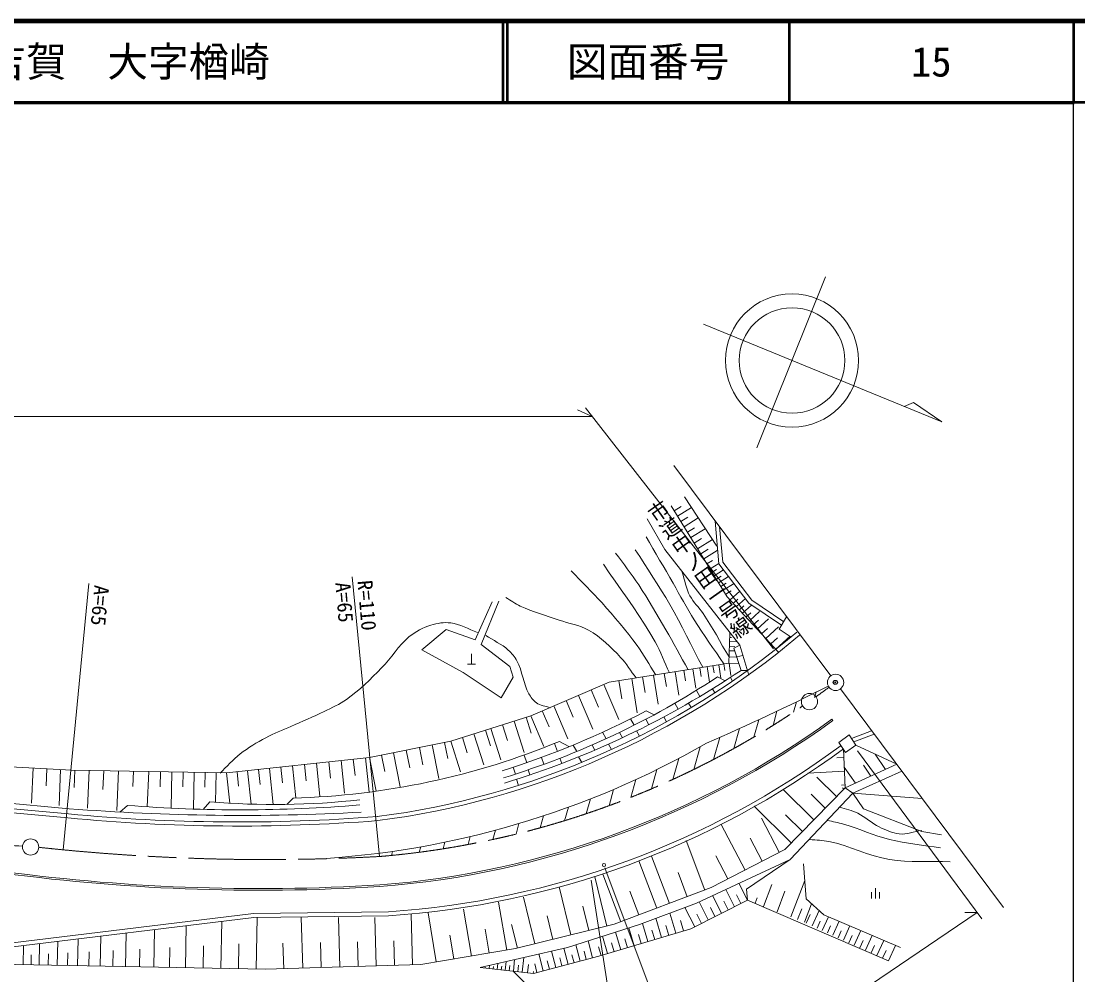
# Model space of a CAD drawing. Units: millimetres, scale not verified. Extents: x 40000 to 680000, y 20000 to 380000.
# Drawn here: x 449408 to 579544, y 262486 to 380000 of the extents above; entities that cross this region are included whole.
import ezdxf
from ezdxf.enums import TextEntityAlignment as Align

# ---------------------------------------------------------------- set-up
doc = ezdxf.new("R2010")
doc.units = ezdxf.units.MM
doc.header["$LTSCALE"] = 1000
doc.header["$PDMODE"] = 32
doc.header["$PDSIZE"] = 500
doc.linetypes.add('CHAIN', pattern=[18.5, 12, -1.5, 3.5, -1.5])
for name, color, linetype, lineweight in [('M-BGD', 7, 'Continuous', 13), ('M-BMK', 2, 'CHAIN', 13), ('M-STR-HTXT', 7, 'Continuous', 13), ('M-TTL', 2, 'Continuous', 140), ('M-TTL-BAND', 7, 'Continuous', 25), ('M-TTL-LINE', 7, 'Continuous', 50), ('M-TTL-TXT', 7, 'Continuous', 13)]:
    doc.layers.add(name, color=color, linetype=linetype, lineweight=lineweight)
doc.layers.add('M-OTRS', color=6, linetype='Continuous')
doc.styles.add('@ＭＳ ゴシック', font='')
doc.styles.add('ＭＳ ゴシック', font='')
doc.styles.get('@ＭＳ ゴシック').set_extended_font_data('@MS Gothic')
doc.styles.get('ＭＳ ゴシック').set_extended_font_data('MS Gothic')

msp = doc.modelspace()

# ---------------------------------------------------------------- linework, layer by layer
at = {"layer": 'M-BGD'}
for p, q in [((548474, 348475), (540027, 327427)), ((533431, 342651), (562772, 330644)), ((559292, 332991), (558151, 332535)), ((562772, 330644), (559292, 332991)), ((549106, 299326), (529784, 325242)), ((536371, 309078), (529459, 320269)), ((529829, 319669), (530687, 320199)), ((535069, 315290), (531111, 321399)), ((530230, 319020), (531960, 320089)), ((530637, 318360), (531510, 318899)), ((528663, 314905), (526511, 318673)), ((531045, 317701), (532804, 318787)), ((531459, 317030), (532346, 317578)), ((535338, 313138), (534859, 318372)), ((535823, 313327), (535424, 317677)), ((531873, 316360), (533661, 317464)), ((532294, 315678), (533195, 316235)), ((532715, 314997), (534532, 316119)), ((533098, 314377), (534013, 314942)), ((537898, 303110), (528663, 314905)), ((533481, 313757), (535133, 314778)), ((533863, 313137), (534548, 313560)), ((534246, 312517), (535332, 313188)), ((534509, 312092), (535062, 312434)), ((534772, 311667), (535920, 312376)), ((539043, 308283), (535338, 313138)), ((539391, 308651), (535823, 313327)), ((535038, 311236), (535633, 311604)), ((535303, 310806), (536537, 311567)), ((535589, 310343), (536229, 310738)), ((535875, 309881), (537199, 310699)), ((536182, 309384), (536868, 309808)), ((536736, 308681), (537912, 309766)), ((507421, 308445), (505332, 303771)), ((508230, 308524), (506065, 303204)), ((542673, 302243), (536371, 309078)), ((537116, 308269), (537685, 308794)), ((537496, 307857), (538595, 308871)), ((543324, 306003), (539391, 308651)), ((537873, 307449), (538403, 307938)), ((538249, 307040), (539339, 308045)), ((543067, 305573), (539043, 308283)), ((539098, 306119), (540326, 307251)), ((538674, 306580), (539253, 307114)), ((539577, 305601), (540229, 306202)), ((540055, 305082), (541438, 306357)), ((542774, 305078), (543677, 306599)), ((498745, 302530), (501756, 305024)), ((501756, 305024), (505332, 303771)), ((536672, 304588), (536563, 300896)), ((536671, 304553), (536701, 304552)), ((540593, 304498), (541329, 305176)), ((541132, 303914), (542690, 305350)), ((544244, 304103), (542774, 305078)), ((536641, 303554), (537552, 303527)), ((536656, 304053), (536891, 304046)), ((541739, 303255), (542567, 304019)), ((542346, 302597), (544101, 304216)), ((503830, 299723), (498745, 302530)), ((504859, 302033), (504859, 300783)), ((506065, 303204), (509571, 300466)), ((536608, 302417), (537298, 302397)), ((536624, 302986), (537286, 302966)), ((537898, 303110), (537186, 302747)), ((537186, 302747), (538065, 300006)), ((539024, 299415), (537898, 303110)), ((504359, 300783), (505359, 300783)), ((536563, 300896), (521843, 298554)), ((535327, 300700), (535594, 299024)), ((535955, 300800), (536082, 300002)), ((536563, 300896), (537791, 300860)), ((536585, 301657), (537471, 301631)), ((536588, 300874), (536825, 299382)), ((537534, 301661), (538282, 301849)), ((508523, 296625), (503830, 299723)), ((509571, 300466), (509994, 299148)), ((527275, 299419), (527842, 295859)), ((528610, 299631), (528867, 298017)), ((529945, 299843), (530406, 296946)), ((531031, 300016), (531240, 298702)), ((532118, 300189), (532493, 297830)), ((533003, 300330), (533173, 299260)), ((533887, 300471), (534193, 298551)), ((534607, 300585), (534748, 299702)), ((538065, 300006), (538854, 299972)), ((509994, 299148), (508523, 296625)), ((521843, 298554), (512159, 294409)), ((521179, 298270), (523028, 293949)), ((523030, 298743), (523390, 296482)), ((524605, 298994), (525274, 294793)), ((525940, 299206), (526250, 297261)), ((535154, 299192), (536123, 298722)), ((536763, 299140), (537015, 298682)), ((518044, 296928), (519833, 292748)), ((519612, 297599), (520521, 295474)), ((532572, 297543), (532992, 296781)), ((534570, 297742), (534848, 297239)), ((547319, 297322), (547131, 296645)), ((570376, 270795), (550301, 297722)), ((515011, 295630), (516742, 291586)), ((516528, 296279), (517408, 294223)), ((529920, 295959), (530319, 295235)), ((531608, 295968), (531915, 295412)), ((544887, 296125), (544537, 294863)), ((512159, 294409), (502327, 291282)), ((511591, 294228), (512213, 292273)), ((512159, 294409), (513787, 290606)), ((513585, 295019), (514433, 293039)), ((526362, 295014), (527349, 294531)), ((528550, 294266), (528881, 293665)), ((542487, 294972), (542003, 293227)), ((507243, 292846), (508468, 288993)), ((508688, 293305), (509303, 291369)), ((510132, 293764), (511370, 289873)), ((524458, 294037), (524895, 293243)), ((526336, 293985), (526711, 293304)), ((537878, 292838), (537197, 290387)), ((540238, 293918), (539648, 291794)), ((549266, 293979), (549383, 293817)), ((503746, 291734), (504351, 289831)), ((505166, 292185), (506382, 288361)), ((506600, 292641), (507211, 290720)), ((521022, 292391), (521463, 291589)), ((523093, 292355), (523450, 291706)), ((525206, 292550), (525559, 291909)), ((535437, 291749), (534682, 289030)), ((550100, 291135), (551393, 292059)), ((551393, 292059), (552190, 290775)), ((551665, 291622), (554150, 292559)), ((551935, 291189), (554458, 292141)), ((502327, 291282), (492299, 289261)), ((498459, 290503), (498890, 288362)), ((500009, 290815), (500842, 286681)), ((501559, 291128), (501961, 289135)), ((502327, 291282), (503531, 287496)), ((515074, 290990), (515467, 290014)), ((515716, 291253), (516863, 290624)), ((517384, 290807), (517826, 290003)), ((519715, 290806), (520058, 290182)), ((521748, 290924), (522117, 290253)), ((533019, 290590), (532243, 287794)), ((550934, 289905), (550100, 291135)), ((550682, 290351), (550901, 285514)), ((552190, 290775), (550934, 289905)), ((552190, 290775), (557231, 288428)), ((455594, 287727), (432651, 288937)), ((492299, 289261), (474716, 287364)), ((490315, 289047), (490531, 287044)), ((491822, 289209), (492276, 285004)), ((492299, 289261), (493134, 285119)), ((493779, 289559), (494189, 287525)), ((495259, 289858), (496103, 285666)), ((496830, 290174), (497266, 288014)), ((511345, 289572), (511683, 288630)), ((513485, 289279), (513795, 288436)), ((515740, 289167), (515995, 288537)), ((518060, 289349), (518441, 288658)), ((530393, 289159), (529675, 286574)), ((550704, 289270), (549879, 289227)), ((555870, 287802), (554565, 289669)), ((450882, 287976), (450696, 283634)), ((452577, 287886), (452487, 285786)), ((454272, 287797), (454082, 283342)), ((474716, 287364), (455594, 287727)), ((456023, 287719), (455931, 285564)), ((457775, 287686), (457577, 283042)), ((459584, 287651), (459485, 285335)), ((461393, 287617), (461184, 282732)), ((477282, 287640), (477726, 283521)), ((478630, 287786), (478829, 285943)), ((479978, 287931), (480459, 283480)), ((481395, 288084), (481604, 286147)), ((482812, 288237), (483238, 284286)), ((484294, 288397), (484509, 286398)), ((485775, 288557), (486212, 284513)), ((487292, 288721), (487509, 286705)), ((488808, 288884), (489242, 284866)), ((510006, 288058), (510289, 287229)), ((511834, 287743), (512067, 287123)), ((527690, 287782), (527030, 285403)), ((552161, 286094), (550784, 288095)), ((550901, 285514), (557231, 288428)), ((554060, 286968), (553137, 288322)), ((455175, 281825), (400032, 286929)), ((400063, 287448), (455222, 282322)), ((463261, 287582), (463181, 285707)), ((465128, 287547), (464942, 283199)), ((466559, 287519), (466524, 285664)), ((467964, 287492), (467879, 283032)), ((469342, 287466), (469307, 285646)), ((470719, 287440), (470633, 282920)), ((472071, 287414), (472037, 285629)), ((473422, 287388), (473353, 283748)), ((474716, 287364), (475119, 283633)), ((475999, 287502), (476188, 285748)), ((510432, 286584), (510669, 285838)), ((525111, 286554), (524501, 284361)), ((550793, 287580), (546286, 287343)), ((549842, 284438), (547399, 286843)), ((551840, 284857), (557867, 287574)), ((455326, 282963), (430615, 285242)), ((522372, 285339), (521815, 283334)), ((547043, 281594), (543252, 285326)), ((550901, 285514), (543438, 277930)), ((550881, 285890), (550455, 285868)), ((550744, 285354), (550562, 285533)), ((550901, 285514), (551840, 284857)), ((472653, 283802), (471837, 282867)), ((482890, 284278), (482113, 283476)), ((519509, 284164), (519003, 282345)), ((551840, 284857), (544095, 276717)), ((548443, 283016), (546696, 284735)), ((551840, 284857), (553136, 282941)), ((551840, 284857), (560354, 284238)), ((462503, 283374), (461578, 282514)), ((516796, 283137), (516338, 281486)), ((544245, 278750), (539667, 283256)), ((553136, 282941), (560338, 280158)), ((510719, 281127), (510359, 279831)), ((513745, 282078), (513337, 280610)), ((542774, 277585), (540599, 281774)), ((545644, 280172), (543560, 282223)), ((507814, 280304), (507498, 279168)), ((538556, 275396), (535637, 281019)), ((560338, 280158), (562751, 279761)), ((501607, 278831), (501381, 278018)), ((504722, 279522), (504452, 278550)), ((533620, 272942), (531318, 279032)), ((540665, 276491), (539193, 279326)), ((495161, 277700), (495023, 277203)), ((498611, 278256), (498427, 277592)), ((543438, 277930), (534389, 273232)), ((527687, 270699), (525478, 276545)), ((529244, 271288), (527039, 277122)), ((544095, 276717), (532572, 271329)), ((536448, 274301), (534962, 277163)), ((538727, 273047), (544095, 276717)), ((545911, 274005), (545752, 276162)), ((523279, 269033), (521057, 274911)), ((531432, 272115), (530310, 275083)), ((517118, 267406), (515660, 273317)), ((521551, 268499), (520050, 274586)), ((538842, 271675), (537789, 273768)), ((540820, 270914), (541869, 273641)), ((544180, 269621), (545904, 274101)), ((546069, 271849), (545911, 274005)), ((512684, 266313), (511262, 272080)), ((534389, 273232), (522458, 268723)), ((525483, 269866), (524375, 272797)), ((535668, 270079), (534570, 272263)), ((537272, 270885), (536197, 273024)), ((538057, 271280), (537525, 272338)), ((538842, 271675), (538727, 273047)), ((542500, 270268), (543470, 272789)), ((554114, 272658), (554114, 271908)), ((554614, 271908), (554614, 273158)), ((555114, 272658), (555114, 271908)), ((509203, 265539), (508207, 271462)), ((519335, 267952), (518595, 270952)), ((532572, 271329), (525564, 268700)), ((532356, 268413), (531157, 270798)), ((531863, 268165), (538842, 271675)), ((534030, 269255), (532908, 271486)), ((534849, 269667), (534294, 270771)), ((536470, 270482), (535927, 271563)), ((556218, 264205), (538842, 271675)), ((539798, 271307), (540051, 271966)), ((545881, 268967), (546754, 271235)), ((548251, 269891), (546069, 271849)), ((478052, 269567), (447743, 265869)), ((478018, 270066), (448018, 266406)), ((494648, 270274), (478018, 270066)), ((494667, 269774), (478052, 269567)), ((478354, 263194), (478473, 269567)), ((484087, 263315), (483895, 269564)), ((488667, 263456), (488479, 269562)), ((493142, 263594), (492958, 269560)), ((497617, 263731), (497426, 269927)), ((500534, 264081), (499519, 270113)), ((504868, 264810), (503896, 270590)), ((514901, 266859), (514183, 269771)), ((528280, 267092), (527573, 269454)), ((530052, 267622), (529309, 270105)), ((533193, 268834), (532616, 269981)), ((545030, 269294), (545545, 270632)), ((546102, 268865), (546584, 269910)), ((546805, 268541), (547668, 270414)), ((548064, 267961), (548838, 269640)), ((557699, 265859), (548251, 269891)), ((469640, 263357), (469736, 268552)), ((473997, 263276), (474105, 269085)), ((507036, 265175), (506544, 268100)), ((510522, 265779), (509799, 268709)), ((522458, 268723), (510292, 265723)), ((525564, 268700), (516693, 265870)), ((520557, 264778), (531863, 268165)), ((524909, 266082), (524250, 268281)), ((526595, 266587), (525922, 268834)), ((529166, 267357), (528804, 268568)), ((530983, 267901), (530602, 269174)), ((547435, 268251), (547821, 269090)), ((548708, 267664), (549099, 268513)), ((549351, 267368), (550142, 269084)), ((550666, 266762), (551474, 268515)), ((456356, 263604), (456418, 266927)), ((459142, 263552), (459212, 267268)), ((462259, 263494), (462336, 267649)), ((465743, 263429), (465830, 268075)), ((502701, 264446), (502208, 267378)), ((521632, 265100), (520991, 267241)), ((523260, 265588), (522610, 267758)), ((524084, 265835), (523757, 266927)), ((525752, 266334), (525420, 267442)), ((527438, 266839), (527092, 267992)), ((550009, 267065), (550408, 267932)), ((551338, 266453), (551746, 267339)), ((552010, 266143), (552835, 267935)), ((553382, 265511), (554226, 267341)), ((449642, 263729), (449686, 266106)), ((451635, 263692), (451684, 266349)), ((453864, 263651), (453919, 266622)), ((460700, 263523), (460737, 265491)), ((464001, 263462), (464042, 265662)), ((467691, 263393), (467737, 265853)), ((471818, 263316), (471869, 266067)), ((476175, 263235), (476232, 266293)), ((481744, 263242), (481646, 266404)), ((486377, 263385), (486282, 266474)), ((490905, 263525), (490812, 266543)), ((495380, 263663), (495286, 266695)), ((510292, 265723), (498640, 263763)), ((516693, 265870), (505921, 263401)), ((516763, 263781), (516241, 265766)), ((518252, 264173), (517720, 266198)), ((519771, 264572), (519218, 266676)), ((520829, 264860), (520511, 265923)), ((522446, 265344), (522123, 266422)), ((552696, 265827), (553113, 266732)), ((554084, 265188), (554510, 266113)), ((554785, 264865), (555646, 266735)), ((555501, 264535), (555937, 265480)), ((556218, 264205), (557098, 266115)), ((450638, 263711), (450662, 264969)), ((452749, 263671), (452775, 265079)), ((455110, 263627), (455139, 265201)), ((457749, 263578), (457782, 265338)), ((510025, 262941), (510186, 264378)), ((511103, 262820), (511306, 264635)), ((512510, 262663), (520557, 264778)), ((513713, 262979), (513166, 265061)), ((514475, 263180), (514205, 264209)), ((515238, 263380), (514704, 265414)), ((516001, 263581), (515737, 264585)), ((517508, 263977), (517247, 264970)), ((519012, 264372), (518740, 265404)), ((479496, 263173), (444907, 263817)), ((498640, 263763), (479496, 263173)), ((505921, 263401), (512510, 262663)), ((506050, 263386), (506055, 263431)), ((506547, 263331), (506559, 263440)), ((507044, 263275), (507088, 263668)), ((507541, 263219), (507572, 263503)), ((508037, 263164), (508120, 263905)), ((508534, 263108), (508586, 263566)), ((509031, 263052), (509153, 264142)), ((509528, 262997), (509599, 263628)), ((509997, 262956), (514385, 258538)), ((510564, 262881), (510655, 263694)), ((511783, 262744), (511898, 263771)), ((512464, 262668), (512491, 262913)), ((512932, 262774), (512655, 263827))]:
    msp.add_line(p, q, dxfattribs=at)
for points in [[(535955, 300800), (535496, 301477), (535032, 302152), (534567, 302825), (534103, 303500), (533642, 304176), (533185, 304855), (532737, 305540), (532298, 306231), (531958, 306786), (531627, 307346), (531301, 307909), (530980, 308475), (530661, 309043), (530342, 309611), (530022, 310178), (529698, 310742), (529284, 311457), (528870, 312172), (528455, 312886), (528040, 313600), (527625, 314315), (527210, 315029), (526794, 315743), (526379, 316457)], [(531546, 300083), (531205, 300700), (530866, 301318), (530528, 301937), (530189, 302555), (529849, 303173), (529506, 303789), (529160, 304403), (528809, 305014), (528404, 305712), (527997, 306409), (527589, 307105), (527176, 307799), (526758, 308490), (526334, 309176), (525902, 309858), (525461, 310533), (525121, 311036), (524773, 311532), (524418, 312024), (524059, 312513), (523697, 313000), (523335, 313486), (522973, 313974), (522615, 314464)], [(533345, 300384), (532844, 301352), (532350, 302324), (531858, 303296), (531365, 304268), (530867, 305237), (530361, 306202), (529842, 307160), (529308, 308109), (528802, 308969), (528282, 309821), (527750, 310666), (527212, 311506), (526669, 312344), (526125, 313181), (525583, 314019), (525046, 314861)], [(529238, 299708), (529023, 300186), (528815, 300667), (528608, 301149), (528401, 301630), (528188, 302109), (527968, 302584), (527737, 303053), (527490, 303515), (526850, 304620), (526177, 305706), (525480, 306777), (524763, 307836), (524034, 308887), (523298, 309934), (522562, 310981), (521833, 312032), (521116, 313091)], [(527533, 299502), (527251, 299952), (526973, 300406), (526698, 300860), (526421, 301314), (526141, 301766), (525855, 302213), (525560, 302655), (525254, 303089), (524750, 303769), (524233, 304439), (523704, 305100), (523166, 305754), (522619, 306401), (522066, 307042), (521508, 307679), (520946, 308313), (520486, 308820), (520018, 309321), (519544, 309815), (519065, 310306), (518585, 310795), (518104, 311283), (517624, 311773), (517147, 312265)], [(536585, 301657), (536190, 302330), (535800, 303007), (535413, 303686), (535024, 304363), (534631, 305038), (534231, 305708), (533819, 306371), (533393, 307025), (533197, 307299), (532988, 307564), (532772, 307824), (532554, 308083), (532340, 308344), (532135, 308611), (531946, 308888), (531778, 309178), (531614, 309526), (531473, 309884), (531350, 310249), (531240, 310620), (531137, 310994), (531036, 311369), (530932, 311742), (530818, 312111)], [(525138, 299080), (524904, 299397), (524676, 299719), (524449, 300042), (524221, 300365), (523990, 300684), (523751, 300997), (523501, 301301), (523239, 301594), (522790, 302064), (522333, 302528), (521864, 302982), (521383, 303422), (520887, 303843), (520374, 304241), (519843, 304612), (519291, 304950), (518864, 305169), (518422, 305355), (517968, 305515), (517507, 305657), (517040, 305790), (516573, 305920), (516109, 306057), (515650, 306208), (515051, 306414), (514449, 306614), (513846, 306812), (513243, 307013), (512644, 307220), (512050, 307440), (511462, 307675), (510883, 307931), (510650, 308046), (510421, 308169), (510196, 308299), (509973, 308433), (509751, 308569), (509530, 308707), (509308, 308843), (509084, 308975)], [(505598, 304688), (505191, 304844), (504787, 305015), (504385, 305192), (503982, 305366), (503576, 305528), (503166, 305669), (502748, 305780), (502322, 305852), (502014, 305877), (501705, 305883), (501394, 305871), (501084, 305842), (500775, 305796), (500469, 305737), (500167, 305663), (499869, 305578), (499512, 305457), (499159, 305318), (498813, 305162), (498474, 304990), (498143, 304803), (497821, 304602), (497509, 304386), (497207, 304159), (496724, 303737), (496278, 303278), (495858, 302790), (495454, 302286), (495057, 301774), (494656, 301265), (494242, 300770), (493804, 300298), (493292, 299784), (492777, 299272), (492256, 298766), (491726, 298268), (491186, 297783), (490634, 297313), (490067, 296862), (489484, 296434), (489156, 296214), (488820, 296009), (488476, 295815), (488127, 295630), (487775, 295452), (487420, 295277), (487064, 295105), (486709, 294931), (486206, 294689), (485700, 294454), (485190, 294225), (484679, 294000), (484166, 293778), (483653, 293555), (483141, 293331), (482631, 293104), (482245, 292933), (481857, 292765), (481468, 292599), (481079, 292432), (480693, 292261), (480309, 292085), (479929, 291901), (479553, 291707), (479143, 291484), (478734, 291256), (478329, 291023), (477928, 290782), (477532, 290533), (477143, 290275), (476762, 290005), (476389, 289724), (476055, 289450), (475734, 289162), (475421, 288863), (475115, 288557), (474813, 288247), (474511, 287936), (474208, 287626), (473900, 287323)], [(514547, 295408), (514333, 295476), (514115, 295535), (513895, 295590), (513676, 295648), (513460, 295712), (513251, 295788), (513050, 295882), (512860, 295997), (512716, 296109), (512581, 296233), (512455, 296367), (512337, 296510), (512227, 296659), (512123, 296814), (512025, 296972), (511932, 297131), (511694, 297612), (511501, 298113), (511339, 298629), (511192, 299152), (511046, 299675), (510885, 300192), (510695, 300695), (510459, 301177), (510351, 301361), (510236, 301540), (510114, 301716), (509984, 301886), (509848, 302051), (509705, 302211), (509556, 302364), (509401, 302510), (509085, 302775), (508751, 303018), (508405, 303244), (508050, 303458), (507690, 303665), (507328, 303871), (506969, 304080), (506616, 304298)], [(560316, 280281), (559970, 280219), (559624, 280143), (559278, 280061), (558932, 279983), (558585, 279915), (558238, 279865), (557891, 279843), (557542, 279855), (557220, 279900), (556902, 279971), (556588, 280063), (556279, 280174), (555974, 280300), (555672, 280435), (555374, 280576), (555079, 280719), (554734, 280904), (554403, 281112), (554079, 281335), (553760, 281565), (553440, 281794), (553116, 282016), (552784, 282223), (552439, 282406), (552171, 282525), (551898, 282630), (551621, 282725), (551341, 282813), (551060, 282897), (550778, 282979), (550496, 283064), (550217, 283154)], [(562628, 278124), (561843, 278249), (561057, 278364), (560270, 278476), (559484, 278589), (558699, 278710), (557916, 278844), (557138, 278996), (556364, 279173), (555643, 279369), (554930, 279592), (554222, 279834), (553517, 280088), (552813, 280344), (552108, 280596), (551399, 280834), (550683, 281052), (550437, 281119), (550190, 281182), (549943, 281242), (549694, 281299), (549446, 281355), (549197, 281411), (548948, 281467), (548700, 281525)], [(563812, 276434), (562879, 276455), (561944, 276457), (561008, 276452), (560073, 276451), (559139, 276464), (558207, 276503), (557280, 276579), (556357, 276702), (555403, 276898), (554463, 277158), (553534, 277460), (552610, 277786), (551686, 278116), (550759, 278429), (549823, 278707), (548873, 278928), (548586, 278977), (548298, 279015), (548008, 279045), (547718, 279068), (547427, 279088), (547135, 279107), (546844, 279127), (546554, 279152)]]:
    msp.add_lwpolyline(points, dxfattribs=at)
for centre, radius in [((544345, 338185), 8200), ((544345, 338185), 6500), ((549703, 298524), 1000), ((546493, 296156), 1000), ((450576, 278239), 1000), ((521183, 276020), 200)]:
    msp.add_circle(centre, radius, dxfattribs=at)
for centre, radius, start, end in [((480417, 381332), 100171, 277.36213, 310.09953), ((480417, 381332), 100671, 277.36213, 310.09953), ((477208, 390145), 108760, 286.9611, 304.0249), ((478636, 384840), 102615, 287.08993, 303.42031), ((423927, 544951), 276669, 293.39919, 296.83265), ((475726, 391377), 108857, 287.59946, 297.72047), ((485138, 382785), 109539, 274.4231, 305.83365), ((485138, 382785), 109739, 274.4231, 305.83365), ((480491, 376294), 92048, 271.49343, 292.50039), ((479552, 385581), 109004, 273.05198, 299.84709), ((487749, 375136), 105089, 273.7641, 306.58509), ((487749, 375136), 105589, 273.75687, 306.58509), ((480577, 380895), 97416, 265.33416, 276.218), ((476543, 552169), 270040, 265.49358, 273.13291), ((476541, 461576), 178754, 265.49586, 274.67625), ((476171, 501477), 220654, 264.53976, 274.45682), ((476171, 501477), 220154, 264.53976, 274.45682), ((478796, 510360), 237449, 261.99136, 273.57419), ((478796, 510360), 237249, 261.99136, 273.57419)]:
    msp.add_arc(centre, radius, start, end, dxfattribs=at)
at = {"layer": 'M-BMK'}
for centre, radius, start, end in [((484417, 385202), 108518, 305.40898, 306.46281), ((484410, 385201), 108518, 274.83638, 304.35722), ((834048, 4719279), 4457566, 264.66283, 265.05204), ((479563, 536861), 260168, 263.82426, 273.08364)]:
    msp.add_arc(centre, radius, start, end, dxfattribs=at)
at = {"layer": 'M-OTRS'}
msp.add_point((549674, 298526), dxfattribs=at)
at = {"layer": 'M-STR-HTXT'}
for p, q in [((519737, 331286), (517923, 332112)), ((518903, 332356), (542057, 302661)), ((519737, 331286), (370163, 331286)), ((493559, 277069), (490167, 311532)), ((454602, 277893), (457745, 310698)), ((552423, 290100), (567721, 269383)), ((521273, 275688), (526642, 261438)), ((519614, 274158), (525547, 235562)), ((550685, 259023), (567127, 270188)), ((567127, 270188), (565605, 270192))]:
    msp.add_line(p, q, dxfattribs=at)
at = {"layer": 'M-TTL'}
msp.add_line((680000, 380000), (40000, 380000), dxfattribs=at)
at = {"layer": 'M-TTL-BAND', "lineweight": 50}
msp.add_line((58078, 369912), (579089, 369912), dxfattribs=at)
at = {"layer": 'M-TTL-BAND'}
msp.add_line((579000, 20000), (579000, 370000), dxfattribs=at)
at = {"layer": 'M-TTL-LINE'}
for p, q in [((508747, 380000), (508747, 370000)), ((509247, 380000), (509247, 370000)), ((543997, 380000), (543997, 370000)), ((579000, 380000), (579000, 370000)), ((40000, 370000), (680000, 370000))]:
    msp.add_line(p, q, dxfattribs=at)

# ---------------------------------------------------------------- texts
at = {"layer": 'M-BGD', "style": '@ＭＳ ゴシック'}
msp.add_text('市道中ノ田一号線', height=1833, rotation=305.17, dxfattribs=at).set_placement((538698, 304265), align=Align.MIDDLE_RIGHT)
at = {"layer": 'M-STR-HTXT', "style": 'ＭＳ ゴシック'}
for s, rotation, p in [('A=65', 264.827, (457882, 310608)), ('A=65', 274.827, (487553, 310754)), ('R=110', 274.827, (490279, 310997))]:
    msp.add_text(s, height=1833, rotation=rotation, dxfattribs=at).set_placement(p, align=Align.BOTTOM_LEFT)
at = {"layer": 'M-TTL-TXT', "style": 'ＭＳ ゴシック'}
msp.add_text('下関市菊川町大字吉賀\u3000大字楢崎', height=3666, dxfattribs=at).set_placement((405024, 375000), align=Align.MIDDLE_LEFT)
for s, p in [('図面番号', (526622, 375000)), ('15', (561497, 375000))]:
    msp.add_text(s, height=3666, dxfattribs=at).set_placement(p, align=Align.MIDDLE_CENTER)

doc.saveas('drawing.dxf')
